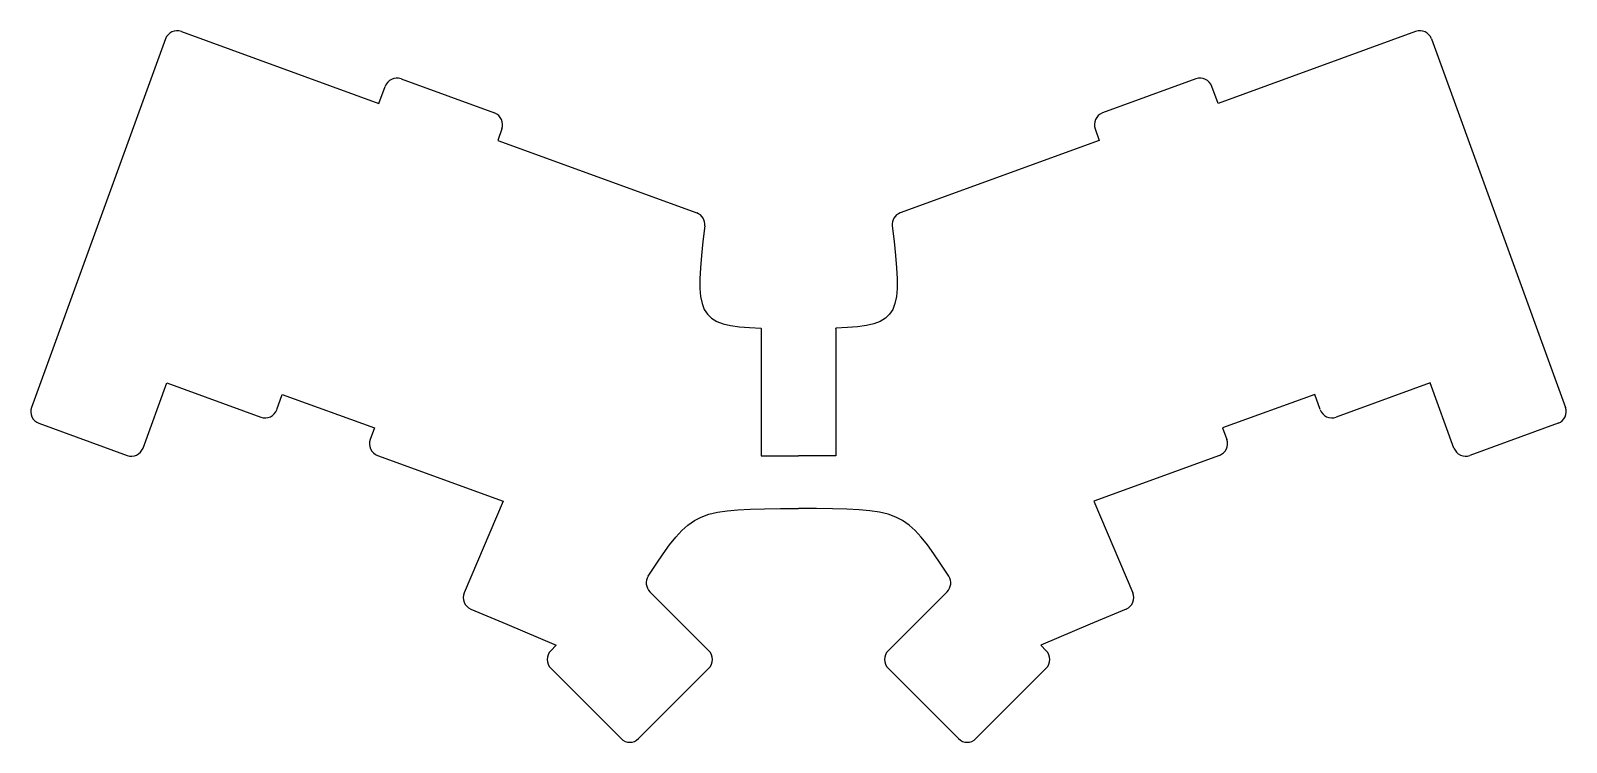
# Model space of a CAD drawing. Extents: x -124 to 124, y -54 to 61.
import ezdxf

# ---------------------------------------------------------------- set-up
doc = ezdxf.new("R2010")
doc.units = 0
doc.header["$MEASUREMENT"] = 0
doc.layers.add('MODELSKETCH_VISIBLE', color=7, linetype='CONTINUOUS')

msp = doc.modelspace()

# ---------------------------------------------------------------- linework, layer by layer
at = {"layer": 'MODELSKETCH_VISIBLE'}
for p, q in [((-101.91, 59.56), (-123.48, 0.29)), ((-99.35, 60.75), (-67.54, 49.17)), ((99.35, 60.75), (67.54, 49.17)), ((101.91, 59.56), (123.48, 0.29)), ((-67.54, 49.17), (-66.54, 51.92)), ((-63.98, 53.12), (-48.94, 47.64)), ((63.98, 53.12), (48.94, 47.64)), ((67.54, 49.17), (66.54, 51.92)), ((-47.75, 45.08), (-48.42, 43.24)), ((47.75, 45.08), (48.42, 43.24)), ((-48.42, 43.24), (-16.39, 31.58)), ((48.42, 43.24), (16.39, 31.58)), ((-6, 13), (-6, 13.04)), ((-6, 13), (-6, -7.5)), ((6, 13), (6, 13.04)), ((6, 13), (6, -7.5)), ((-105.52, -6.25), (-101.7, 4.24)), ((-101.7, 4.24), (-86.55, -1.28)), ((101.7, 4.24), (86.55, -1.28)), ((105.52, -6.25), (101.7, 4.24)), ((-83.99, -0.08), (-83.1, 2.36)), ((-83.1, 2.36), (-68.28, -3.03)), ((83.1, 2.36), (68.28, -3.03)), ((83.99, -0.08), (83.1, 2.36)), ((-122.29, -2.28), (-108.08, -7.45)), ((122.29, -2.28), (108.08, -7.45)), ((-68.28, -3.03), (-68.95, -4.87)), ((68.28, -3.03), (68.95, -4.87)), ((-67.76, -7.44), (-47.55, -14.79)), ((-6, -7.5), (0, -7.5)), ((6, -7.5), (0, -7.5)), ((67.76, -7.44), (47.55, -14.79)), ((-47.55, -14.79), (-53.81, -29.53)), ((47.55, -14.79), (53.81, -29.53)), ((-14.43, -38.85), (-23.92, -29.36)), ((14.43, -38.85), (23.92, -29.36)), ((-52.75, -32.15), (-46.95, -34.61)), ((52.75, -32.15), (46.95, -34.61)), ((-46.95, -34.61), (-39.01, -37.98)), ((46.95, -34.61), (39.01, -37.98)), ((-39.01, -37.98), (-39.88, -38.85)), ((39.01, -37.98), (39.88, -38.85)), ((-39.88, -41.68), (-28.57, -53)), ((-25.74, -53), (-14.43, -41.68)), ((25.74, -53), (14.43, -41.68)), ((39.88, -41.68), (28.57, -53))]:
    msp.add_line(p, q, dxfattribs=at)
for centre, start, end in [((-100.03, 58.87), 70, 160), ((100.03, 58.87), 20, 110), ((-64.66, 51.24), 70, 160), ((64.66, 51.24), 20, 110), ((-49.63, 45.76), 340, 70), ((49.63, 45.76), 110, 200), ((-17.07, 29.7), 353.1815, 70), ((17.07, 29.7), 110, 186.8185), ((-121.6, -0.4), 160, 250), ((121.6, -0.4), 290, 20), ((-85.87, 0.6), 250, 340), ((85.87, 0.6), 200, 290), ((-67.07, -5.56), 160, 250), ((67.07, -5.56), 290, 20), ((-107.4, -5.57), 250, 340), ((107.4, -5.57), 200, 290), ((-22.51, -27.95), 147.0614, 225), ((22.51, -27.95), 315, 32.9386), ((-51.97, -30.31), 157, 247), ((51.97, -30.31), 293, 23), ((-38.47, -40.27), 135, 225), ((-15.84, -40.27), 315, 45), ((15.84, -40.27), 135, 225), ((38.47, -40.27), 315, 45), ((-27.16, -51.58), 225, 315), ((27.16, -51.58), 225, 315)]:
    msp.add_arc(centre, 2, start, end, dxfattribs=at)
for points in [[(-15.09, 29.47), (-16.78, 15.28), (-16.65, 13.32), (-6, 13.04)], [(15.09, 29.47), (16.78, 15.28), (16.65, 13.32), (6, 13.04)], [(-24.18, -26.86), (-17.15, -16), (-16.51, -16), (0, -16)], [(24.18, -26.86), (17.15, -16), (16.51, -16), (0, -16)]]:
    msp.add_open_spline(points, degree=3, dxfattribs=at)

doc.saveas('drawing.dxf')
